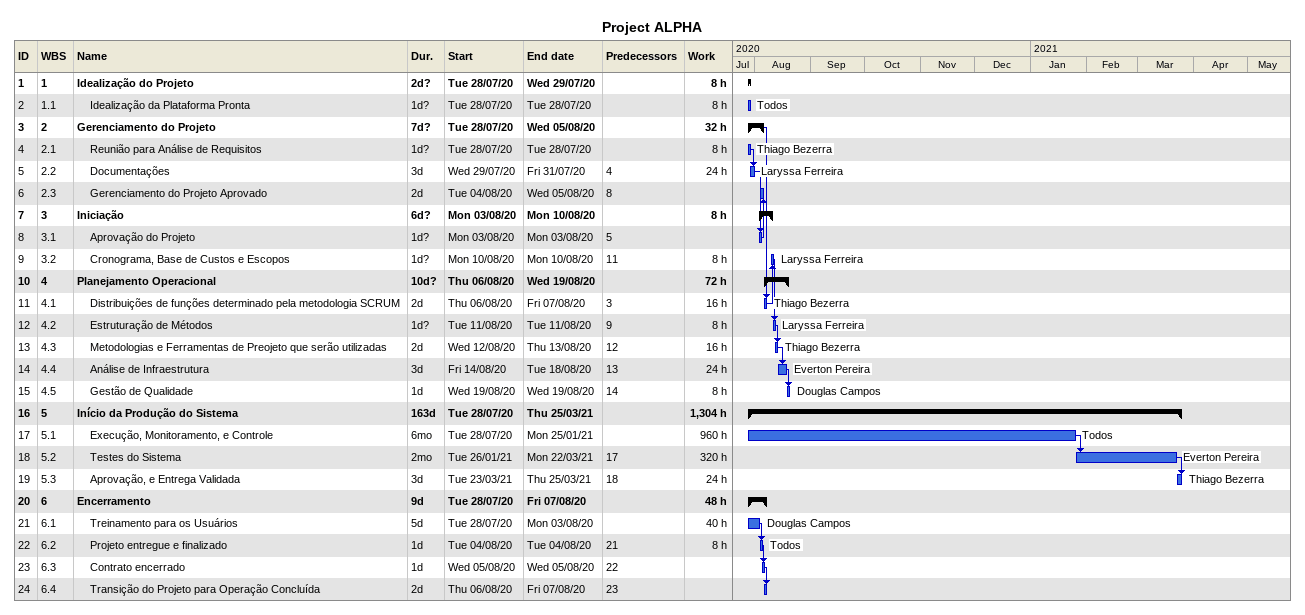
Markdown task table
Project ALPHA

| ID | WBS | Task | Duration | Start | Finish | Predecessors | Resources | Work (h) |
|---|---|---|---|---|---|---|---|---|
| 1 | 1 | **Idealização do Projeto** | 2d? | 2020-07-28 | 2020-07-29 |  |  | 8 |
| 2 | 1.1 | Idealização da Plataforma Pronta | 1d? | 2020-07-28 | 2020-07-28 |  | Todos | 8 |
| 3 | 2 | **Gerenciamento do Projeto** | 7d? | 2020-07-28 | 2020-08-05 |  |  | 32 |
| 4 | 2.1 | Reunião para Análise de Requisitos | 1d? | 2020-07-28 | 2020-07-28 |  | Thiago Bezerra | 8 |
| 5 | 2.2 | Documentações | 3d | 2020-07-29 | 2020-07-31 | 4 | Laryssa Ferreira | 24 |
| 6 | 2.3 | Gerenciamento do Projeto Aprovado | 2d | 2020-08-04 | 2020-08-05 | 8 |  |  |
| 7 | 3 | **Iniciação** | 6d? | 2020-08-03 | 2020-08-10 |  |  | 8 |
| 8 | 3.1 | Aprovação do Projeto | 1d? | 2020-08-03 | 2020-08-03 | 5 |  |  |
| 9 | 3.2 | Cronograma, Base de Custos e Escopos | 1d? | 2020-08-10 | 2020-08-10 | 11 | Laryssa Ferreira | 8 |
| 10 | 4 | **Planejamento Operacional** | 10d? | 2020-08-06 | 2020-08-19 |  |  | 72 |
| 11 | 4.1 | Distribuições de funções determinado pela metodologia SCRUM | 2d | 2020-08-06 | 2020-08-07 | 3 | Thiago Bezerra | 16 |
| 12 | 4.2 | Estruturação de Métodos | 1d? | 2020-08-11 | 2020-08-11 | 9 | Laryssa Ferreira | 8 |
| 13 | 4.3 | Metodologias e Ferramentas de Preojeto que serão utilizadas | 2d | 2020-08-12 | 2020-08-13 | 12 | Thiago Bezerra | 16 |
| 14 | 4.4 | Análise de Infraestrutura | 3d | 2020-08-14 | 2020-08-18 | 13 | Everton Pereira | 24 |
| 15 | 4.5 | Gestão de Qualidade | 1d | 2020-08-19 | 2020-08-19 | 14 | Douglas Campos | 8 |
| 16 | 5 | **Início da Produção do Sistema** | 163d | 2020-07-28 | 2021-03-25 |  |  | 1304 |
| 17 | 5.1 | Execução, Monitoramento, e Controle | 6mo | 2020-07-28 | 2021-01-25 |  | Todos | 960 |
| 18 | 5.2 | Testes do Sistema | 2mo | 2021-01-26 | 2021-03-22 | 17 | Everton Pereira | 320 |
| 19 | 5.3 | Aprovação, e Entrega Validada | 3d | 2021-03-23 | 2021-03-25 | 18 | Thiago Bezerra | 24 |
| 20 | 6 | **Encerramento** | 9d | 2020-07-28 | 2020-08-07 |  |  | 48 |
| 21 | 6.1 | Treinamento para os Usuários | 5d | 2020-07-28 | 2020-08-03 |  | Douglas Campos | 40 |
| 22 | 6.2 | Projeto entregue e finalizado | 1d | 2020-08-04 | 2020-08-04 | 21 | Todos | 8 |
| 23 | 6.3 | Contrato encerrado | 1d | 2020-08-05 | 2020-08-05 | 22 |  |  |
| 24 | 6.4 | Transição do Projeto para Operação Concluída | 2d | 2020-08-06 | 2020-08-07 | 23 |  |  |
